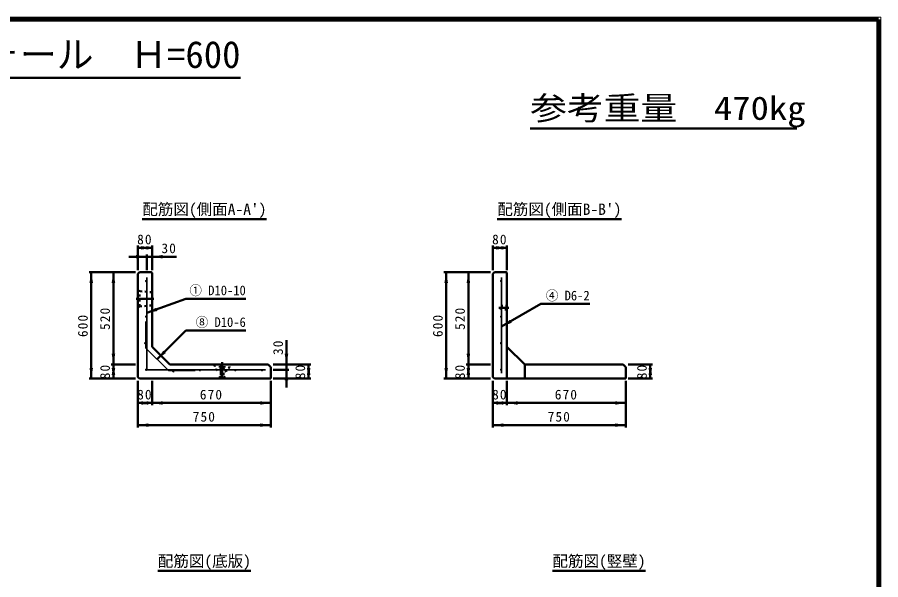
# Model space of a CAD drawing. Units: millimetres, scale not verified. Extents: x 100 to 4105, y 100 to 2870.
# Drawn here: x 2159 to 4105, y 1601 to 2870 of the extents above; entities that cross this region are included whole.
import ezdxf
from ezdxf.enums import TextEntityAlignment as Align

# ---------------------------------------------------------------- set-up
doc = ezdxf.new("R2010")
doc.units = ezdxf.units.MM
doc.header["$LTSCALE"] = 5
doc.linetypes.add('USER1', pattern=[2.2, 1, -1.2])
doc.linetypes.add('USER2', pattern=[13.4, 10, -1.2, 1, -1.2])
doc.layers.add('V-nasSTD', color=7, linetype='Continuous', lineweight=50)
doc.styles.add('ＭＳ ゴシック', font='')
doc.styles.get('ＭＳ ゴシック').set_extended_font_data('MS Gothic')

msp = doc.modelspace()

# ---------------------------------------------------------------- hatches: boundary and pattern name
at = {"layer": 'V-nasSTD'}
for points in [[(2454.642, 2349.779), (2454.642, 2345.779), (2430.642, 2349.779), (2454.642, 2353.779)], [(2438.642, 2349.779), (2438.642, 2353.779), (2462.642, 2349.779), (2438.642, 2345.779)], [(3254.642, 2349.779), (3254.642, 2345.779), (3230.642, 2349.779), (3254.642, 2353.779)], [(3238.642, 2349.779), (3238.642, 2353.779), (3262.642, 2349.779), (3238.642, 2345.779)], [(2426.642, 2329.779), (2426.642, 2333.779), (2450.642, 2329.779), (2426.642, 2325.779)], [(2486.642, 2329.779), (2486.642, 2325.779), (2462.642, 2329.779), (2486.642, 2333.779)], [(2325.642, 2270.779), (2321.642, 2270.779), (2325.642, 2294.779), (2329.642, 2270.779)], [(2375.642, 2270.779), (2371.642, 2270.779), (2375.642, 2294.779), (2379.642, 2270.779)], [(3125.642, 2270.779), (3121.642, 2270.779), (3125.642, 2294.779), (3129.642, 2270.779)], [(3175.642, 2270.779), (3171.642, 2270.779), (3175.642, 2294.779), (3179.642, 2270.779)], [(2473.195, 2210.987), (2474.563, 2207.229), (2450.642, 2202.779), (2471.827, 2214.746)], [(3271.427, 2184.18), (3273.427, 2180.715), (3250.642, 2172.18), (3269.427, 2187.644)], [(2375.642, 2110.779), (2379.642, 2110.779), (2375.642, 2086.779), (2371.642, 2110.779)], [(2491.128, 2115.264), (2493.956, 2112.436), (2474.157, 2098.294), (2488.299, 2118.093)], [(2765.642, 2110.779), (2769.642, 2110.779), (2765.642, 2086.779), (2761.642, 2110.779)], [(3175.642, 2110.779), (3179.642, 2110.779), (3175.642, 2086.779), (3171.642, 2110.779)], [(2375.642, 2062.779), (2371.642, 2062.779), (2375.642, 2086.779), (2379.642, 2062.779)], [(2815.642, 2062.779), (2811.642, 2062.779), (2815.642, 2086.779), (2819.642, 2062.779)], [(3175.642, 2062.779), (3171.642, 2062.779), (3175.642, 2086.779), (3179.642, 2062.779)], [(3585.642, 2062.779), (3581.642, 2062.779), (3585.642, 2086.779), (3589.642, 2062.779)], [(2325.642, 2078.779), (2329.642, 2078.779), (2325.642, 2054.779), (2321.642, 2078.779)], [(2375.642, 2078.779), (2379.642, 2078.779), (2375.642, 2054.779), (2371.642, 2078.779)], [(2765.642, 2050.779), (2761.642, 2050.779), (2765.642, 2074.779), (2769.642, 2050.779)], [(2815.642, 2078.779), (2819.642, 2078.779), (2815.642, 2054.779), (2811.642, 2078.779)], [(3125.642, 2078.779), (3129.642, 2078.779), (3125.642, 2054.779), (3121.642, 2078.779)], [(3175.642, 2078.779), (3179.642, 2078.779), (3175.642, 2054.779), (3171.642, 2078.779)], [(3585.642, 2078.779), (3589.642, 2078.779), (3585.642, 2054.779), (3581.642, 2078.779)], [(2454.642, 1999.779), (2454.642, 1995.779), (2430.642, 1999.779), (2454.642, 2003.779)], [(2438.642, 1999.779), (2438.642, 2003.779), (2462.642, 1999.779), (2438.642, 1995.779)], [(2486.642, 1999.779), (2486.642, 1995.779), (2462.642, 1999.779), (2486.642, 2003.779)], [(2706.642, 1999.779), (2706.642, 2003.779), (2730.642, 1999.779), (2706.642, 1995.779)], [(3254.642, 1999.779), (3254.642, 1995.779), (3230.642, 1999.779), (3254.642, 2003.779)], [(3238.642, 1999.779), (3238.642, 2003.779), (3262.642, 1999.779), (3238.642, 1995.779)], [(3286.642, 1999.779), (3286.642, 1995.779), (3262.642, 1999.779), (3286.642, 2003.779)], [(3506.642, 1999.779), (3506.642, 2003.779), (3530.642, 1999.779), (3506.642, 1995.779)], [(2454.642, 1949.779), (2454.642, 1945.779), (2430.642, 1949.779), (2454.642, 1953.779)], [(2706.642, 1949.779), (2706.642, 1953.779), (2730.642, 1949.779), (2706.642, 1945.779)], [(3254.642, 1949.779), (3254.642, 1945.779), (3230.642, 1949.779), (3254.642, 1953.779)], [(3506.642, 1949.779), (3506.642, 1953.779), (3530.642, 1949.779), (3506.642, 1945.779)]]:
    msp.add_hatch(color=256, dxfattribs=at).paths.add_polyline_path(points)

# ---------------------------------------------------------------- linework, layer by layer
at = {"layer": 'V-nasSTD', "lineweight": 100}
for p, q in [((4100, 2865), (105, 2865)), ((4100, 105), (4100, 2865))]:
    msp.add_line(p, q, dxfattribs=at)
at = {"layer": 'V-nasSTD'}
for p, q in [((1542.628, 2733.465), (2662.372, 2733.465)), ((3314.969, 2619.328), (3916.169, 2619.328)), ((2440.642, 2414.779), (2720.642, 2414.779)), ((3240.642, 2414.779), (3520.642, 2414.779)), ((2430.642, 2354.779), (2430.642, 2299.779)), ((2462.642, 2354.779), (2462.642, 2299.779)), ((3230.642, 2354.779), (3230.642, 2299.779)), ((3262.642, 2354.779), (3262.642, 2299.779)), ((2430.642, 2349.779), (2462.642, 2349.779)), ((3230.642, 2349.779), (3262.642, 2349.779)), ((2410.642, 2329.779), (2450.642, 2329.779)), ((2450.642, 2334.779), (2450.642, 2299.779)), ((2450.642, 2329.779), (2462.642, 2329.779)), ((2462.642, 2329.779), (2517.642, 2329.779)), ((2425.642, 2294.779), (2320.642, 2294.779)), ((2325.642, 2294.779), (2325.642, 2054.779)), ((2375.642, 2294.779), (2375.642, 2086.779)), ((2434.242, 2294.779), (2430.642, 2291.179)), ((2430.642, 2291.179), (2430.642, 2058.379)), ((2460.642, 2294.779), (2434.242, 2294.779)), ((2462.642, 2292.779), (2462.642, 2126.779)), ((3225.642, 2294.779), (3120.642, 2294.779)), ((3125.642, 2294.779), (3125.642, 2054.779)), ((3175.642, 2294.779), (3175.642, 2086.779)), ((3234.242, 2294.779), (3230.642, 2291.179)), ((3230.642, 2291.179), (3230.642, 2058.379)), ((3260.642, 2294.779), (3234.242, 2294.779)), ((3262.642, 2292.779), (3262.642, 2054.779)), ((2450.642, 2202.779), (2539.133, 2234.987)), ((2539.133, 2234.987), (2674.133, 2234.987)), ((3250.642, 2172.18), (3339.133, 2223.27)), ((3339.133, 2223.27), (3449.133, 2223.27)), ((2474.157, 2098.294), (2539.133, 2163.27)), ((2539.133, 2163.27), (2674.133, 2163.27)), ((2765.642, 2086.779), (2765.642, 2141.779)), ((2462.642, 2126.779), (2502.642, 2086.779)), ((3262.642, 2126.779), (3302.642, 2086.779)), ((2425.642, 2086.779), (2370.642, 2086.779)), ((2375.642, 2086.779), (2375.642, 2054.779)), ((2375.642, 2086.779), (2375.642, 2054.779)), ((2502.642, 2086.779), (2724.642, 2086.779)), ((2724.642, 2086.779), (2730.642, 2080.779)), ((2820.642, 2086.779), (2735.642, 2086.779)), ((2765.642, 2086.779), (2765.642, 2074.779)), ((2815.642, 2086.779), (2815.642, 2054.779)), ((3225.642, 2086.779), (3170.642, 2086.779)), ((3175.642, 2086.779), (3175.642, 2054.779)), ((3175.642, 2086.779), (3175.642, 2054.779)), ((3302.642, 2086.779), (3524.642, 2086.779)), ((3302.642, 2054.779), (3302.642, 2086.779)), ((3524.642, 2086.779), (3530.642, 2080.779)), ((3590.642, 2086.779), (3535.642, 2086.779)), ((3585.642, 2086.779), (3585.642, 2054.779)), ((2730.642, 2054.779), (2730.642, 2080.779)), ((2770.642, 2074.779), (2735.642, 2074.779)), ((2765.642, 2074.779), (2765.642, 2034.779)), ((3530.642, 2054.779), (3530.642, 2080.779)), ((2425.642, 2054.779), (2320.642, 2054.779)), ((2430.642, 2058.379), (2434.242, 2054.779)), ((2430.642, 1944.779), (2430.642, 2049.779)), ((2434.242, 2054.779), (2730.642, 2054.779)), ((2462.642, 1994.779), (2462.642, 2049.779)), ((2730.642, 1944.779), (2730.642, 2049.779)), ((2820.642, 2054.779), (2735.642, 2054.779)), ((3225.642, 2054.779), (3120.642, 2054.779)), ((3230.642, 2058.379), (3234.242, 2054.779)), ((3230.642, 1944.779), (3230.642, 2049.779)), ((3234.242, 2054.779), (3530.642, 2054.779)), ((3262.642, 1994.779), (3262.642, 2049.779)), ((3530.642, 1944.779), (3530.642, 2049.779)), ((3590.642, 2054.779), (3535.642, 2054.779)), ((2462.642, 1999.779), (2430.642, 1999.779)), ((2462.642, 1999.779), (2430.642, 1999.779)), ((2730.642, 1999.779), (2462.642, 1999.779)), ((3262.642, 1999.779), (3230.642, 1999.779)), ((3262.642, 1999.779), (3230.642, 1999.779)), ((3530.642, 1999.779), (3262.642, 1999.779)), ((2730.642, 1949.779), (2430.642, 1949.779)), ((3530.642, 1949.779), (3230.642, 1949.779)), ((2475.642, 1620.979), (2685.642, 1620.979)), ((3365.042, 1620.979), (3575.042, 1620.979))]:
    msp.add_line(p, q, dxfattribs=at)
at = {"layer": 'V-nasSTD', "lineweight": 35}
for p, q in [((2450.642, 2282.779), (2450.642, 2074.779)), ((3250.642, 2282.779), (3250.642, 2066.779)), ((2448.642, 2183.808), (2448.642, 2123.808)), ((2448.642, 2123.808), (2499.672, 2072.779)), ((2450.642, 2074.779), (2718.642, 2074.779)), ((2499.672, 2072.779), (2559.672, 2072.779))]:
    msp.add_line(p, q, dxfattribs=at)
at = {"layer": 'V-nasSTD', "linetype": 'USER1'}
for p, q in [((2434.642, 2251.779), (2430.642, 2255.379)), ((2462.642, 2249.779), (2434.642, 2251.779)), ((2434.642, 2217.779), (2434.642, 2251.779)), ((2434.642, 2217.779), (2462.642, 2219.779)), ((3248.642, 2210.779), (3248.642, 2218.779)), ((3248.642, 2218.779), (3262.642, 2218.779)), ((2434.642, 2217.779), (2430.642, 2214.179)), ((3262.642, 2210.779), (3248.642, 2210.779)), ((2615.642, 2082.779), (2625.642, 2082.779)), ((2615.642, 2082.779), (2615.642, 2079.979)), ((2625.642, 2082.779), (2625.642, 2079.979)), ((2615.642, 2079.979), (2617.842, 2078.779)), ((2615.642, 2079.979), (2625.642, 2079.979)), ((2617.842, 2078.779), (2617.842, 2058.779)), ((2617.842, 2078.779), (2623.442, 2078.779)), ((2623.442, 2078.779), (2625.642, 2079.979)), ((2623.442, 2078.779), (2623.442, 2058.779)), ((2613.642, 2056.779), (2617.842, 2058.779)), ((2613.642, 2056.779), (2613.642, 2055.579)), ((2613.642, 2056.779), (2627.642, 2056.779)), ((2613.642, 2055.579), (2627.642, 2055.579)), ((2617.842, 2058.779), (2623.442, 2058.779)), ((2623.442, 2058.779), (2627.642, 2056.779)), ((2627.642, 2056.779), (2627.642, 2055.579))]:
    msp.add_line(p, q, dxfattribs=at)
at = {"layer": 'V-nasSTD', "linetype": 'USER2'}
for p, q in [((2466.642, 2234.779), (2426.642, 2234.779)), ((3244.642, 2214.779), (3266.642, 2214.779)), ((2620.642, 2091.779), (2620.642, 2061.779))]:
    msp.add_line(p, q, dxfattribs=at)
at = {"layer": 'V-nasSTD', "lineweight": 13}
msp.add_lwpolyline([(100, 100), (100, 2870), (4105, 2870), (4105, 100)], close=True, dxfattribs=at)
at = {"layer": 'V-nasSTD', "lineweight": 35}
for centre in [(2449.442, 2274.779), (3249.442, 2274.779), (2449.442, 2194.779), (3249.442, 2194.779), (2447.442, 2134.779), (3249.442, 2134.779), (2449.442, 2074.779), (2510.642, 2071.579), (2570.642, 2073.579), (2650.642, 2073.579), (2710.642, 2073.579), (3249.442, 2074.779)]:
    msp.add_circle(centre, 1.2, dxfattribs=at)
at = {"layer": 'V-nasSTD'}
for centre in [(2460.642, 2292.779), (3260.642, 2292.779)]:
    msp.add_arc(centre, 2, 0, 90, dxfattribs=at)
at = {"layer": 'V-nasSTD', "linetype": 'USER1'}
msp.add_arc((2620.642, 2086.779), 17.2, 180, 0, dxfattribs=at)

# ---------------------------------------------------------------- texts
at = {"layer": 'V-nasSTD', "style": 'ＭＳ ゴシック'}
for s, height, p in [('1ｓｔタッチウォール  Ｈ=600', 60.81, (2102.5, 2816.409)), ("配筋図(側面A-A')", 25.66, (2580.642, 2449.779)), ("配筋図(側面B-B')", 25.66, (3380.642, 2449.779)), ('配筋図(底版)', 25.66, (2580.642, 1655.979)), ('配筋図(竪壁)', 25.66, (3470.042, 1655.979))]:
    msp.add_text(s, height=height, dxfattribs=at).set_placement(p, align=Align.TOP_CENTER)
at = {"layer": 'V-nasSTD', "style": 'ＭＳ ゴシック', "width": 1.15}
msp.add_text('参考重量\u3000470kg', height=52.79, dxfattribs=at).set_placement((3314.969, 2691.328), align=Align.TOP_LEFT)
at = {"layer": 'V-nasSTD', "style": 'ＭＳ ゴシック', "width": 0.95}
for s, p in [('① D10-10', (2610.419, 2264.795)), ('④ D6-2', (3399.578, 2253.078)), ('⑧ D10-6', (2617.498, 2193.078))]:
    msp.add_text(s, height=21.85, dxfattribs=at).set_placement(p, align=Align.TOP_CENTER)
at = {"layer": 'V-nasSTD', "char_height": 21.99, "attachment_point": 2, "style": 'ＭＳ ゴシック'}
for s, insert in [('\\T1.17;80', (2446.642, 2379.779)), ('\\T1.17;80', (3246.642, 2379.779)), ('\\T1.17;30', (2501.392, 2359.779)), ('\\T1.17;80', (2446.642, 2029.779)), ('\\T1.17;670', (2596.642, 2029.779)), ('\\T1.17;80', (3246.642, 2029.779)), ('\\T1.17;670', (3396.642, 2029.779)), ('\\T1.17;750', (2580.642, 1979.779)), ('\\T1.17;750', (3380.642, 1979.779))]:
    msp.add_mtext(s, dxfattribs=dict(at, insert=insert))
at = {"layer": 'V-nasSTD', "char_height": 21.99, "attachment_point": 2, "rotation": 90, "style": 'ＭＳ ゴシック'}
for s, insert in [('\\T1.17;520', (2345.642, 2190.779)), ('\\T1.17;520', (3145.642, 2190.779)), ('\\T1.17;600', (2295.642, 2174.779)), ('\\T1.17;600', (3095.642, 2174.779)), ('\\T1.17;30', (2735.642, 2125.529)), ('\\T1.17;80', (2345.642, 2070.778)), ('\\T1.17;80', (2785.642, 2070.778)), ('\\T1.17;80', (3145.642, 2070.778)), ('\\T1.17;80', (3555.642, 2070.778))]:
    msp.add_mtext(s, dxfattribs=dict(at, insert=insert))

doc.saveas('drawing.dxf')
